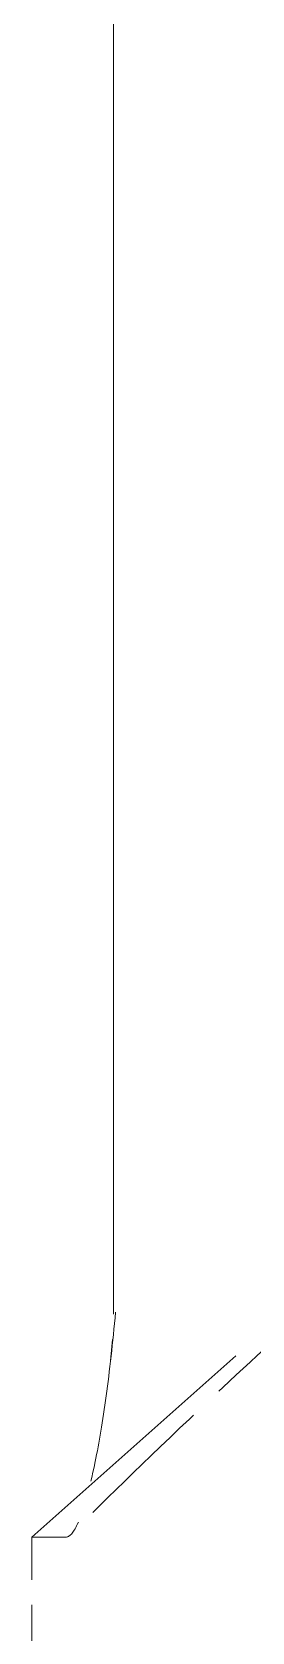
# Model space of a CAD drawing. Header units: millimetres. Extents: x 0 to 51860, y 0 to 5940.
# Drawn here: x 5288.16 to 5289.04, y 1710.37 to 1716.75 of the extents above; entities that cross this region are included whole.
import ezdxf

# ---------------------------------------------------------------- set-up
doc = ezdxf.new("R2010")
doc.units = ezdxf.units.MM
doc.header["$LTSCALE"] = 10
doc.linetypes.add('DASHED', pattern=[0.2067, 0.1654, -0.0413])
doc.layers.add('가려진 것(ISO)', color=2, linetype='DASHED', lineweight=18)

msp = doc.modelspace()

# ---------------------------------------------------------------- linework, layer by layer
at = {"layer": '가려진 것(ISO)', "ltscale": 6.872272}
msp.add_line((5288.4868, 1711.6651), (5288.4868, 1747.7463), dxfattribs=at)
at = {"layer": '가려진 것(ISO)', "ltscale": 0.975612}
msp.add_line((5291.9899, 1714.1496), (5288.1612, 1710.7463), dxfattribs=at)
at = {"layer": '가려진 것(ISO)', "ltscale": 0.626219}
msp.add_line((5288.2963, 1710.7463), (5288.1612, 1710.7463), dxfattribs=at)
at = {"layer": '가려진 것(ISO)', "ltscale": 0.19037}
msp.add_line((5288.1612, 1709.7463), (5288.1612, 1710.7463), dxfattribs=at)
at = {"layer": '가려진 것(ISO)', "ltscale": 0.338199}
msp.add_open_spline([(5289.318, 1711.709), (5289.1614, 1711.565), (5289.0103, 1711.4249), (5288.6546, 1711.0904), (5288.4575, 1710.9), (5288.3168, 1710.757)], degree=3, knots=[0, 0, 0, 0, 0.0698719, 0.0698719, 0.1768847, 0.1768847, 0.1768847, 0.1768847], dxfattribs=at)
at = {"layer": '가려진 것(ISO)', "ltscale": 0.412904}
msp.add_open_spline([(5288.4952, 1711.6444), (5288.4838, 1711.5209), (5288.4712, 1711.4101), (5288.4574, 1711.3102), (5288.4435, 1711.2094), (5288.4288, 1711.122), (5288.4139, 1711.048), (5288.3897, 1710.9285), (5288.3653, 1710.8453), (5288.3423, 1710.797), (5288.326, 1710.7628), (5288.3106, 1710.7463), (5288.2963, 1710.7463)], degree=3, knots=[0, 0, 0, 0, 0.454, 0.454, 0.454, 0.91184, 0.91184, 0.91184, 1.651639, 1.651639, 1.651639, 2.174686, 2.174686, 2.174686, 2.174686], dxfattribs=at)
at = {"layer": '가려진 것(ISO)', "ltscale": 0.044415}
msp.add_open_spline([(5288.4734, 1711.4357), (5288.4823, 1711.5114), (5288.4868, 1711.5882), (5288.4868, 1711.6651)], degree=3, dxfattribs=at)
at = {"layer": '가려진 것(ISO)', "ltscale": 0.000399465}
msp.add_open_spline([(5288.4731, 1711.4331), (5288.4732, 1711.434), (5288.4733, 1711.4348), (5288.4734, 1711.4357)], degree=3, dxfattribs=at)

doc.saveas('drawing.dxf')
